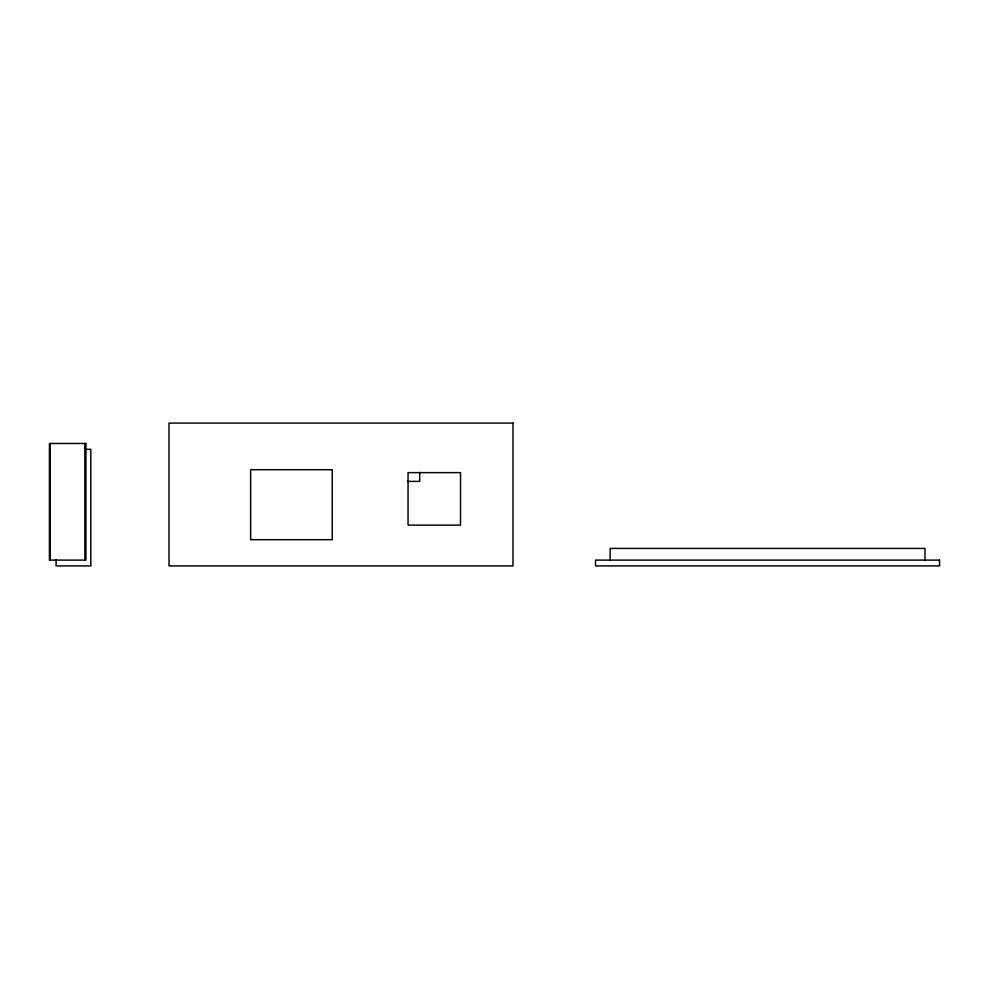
<?xml version="1.0" encoding="UTF-8"?>
<svg xmlns="http://www.w3.org/2000/svg" width="989" height="989" viewBox="0 0 989 989"><rect width="100%" height="100%" fill="white"/><g stroke="black" fill="none" stroke-linecap="round" stroke-linejoin="round"><path stroke-width="1.48" d="M85.066 449.315L90.815 449.315L90.815 565.918L56.089 565.918L56.089 559.786M407.542 481.383L419.719 481.383L419.719 472.359M924.975 560.095L924.975 548.425L610.139 548.425L610.139 560.095M84.844 443.48L84.844 560.095M50.13 443.48L50.13 560.095M512.994 423.082L169.008 423.082L169.008 565.918L512.994 565.918L512.994 423.082M85.919 443.48L49.45 443.48L49.45 560.095L85.919 560.095L85.919 443.48M332.255 469.726L250.637 469.726L250.637 539.685L332.255 539.685L332.255 469.726M460.528 472.631L408.049 472.631L408.049 525.11L460.528 525.11L460.528 472.631M939.55 560.095L595.563 560.095L595.563 565.918L939.55 565.918L939.55 560.095"/></g></svg>
